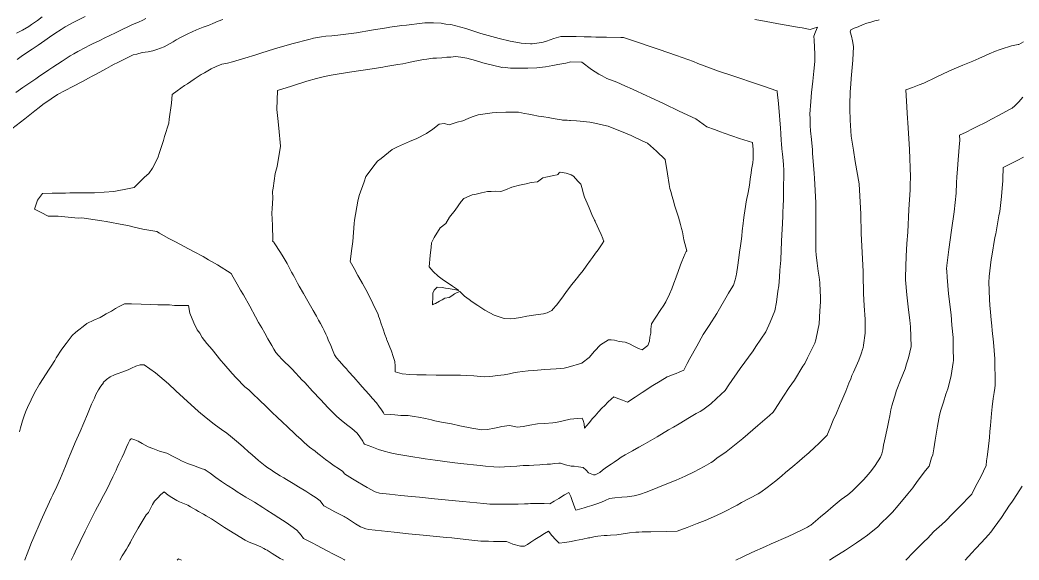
# Model space of a CAD drawing. Header units: inches. Extents: x 11351264 to 11356330, y 6702313 to 6706468.
# Drawn here: x 11355292 to 11355952, y 6702313 to 6702670 of the extents above; entities that cross this region are included whole.
import ezdxf

# ---------------------------------------------------------------- set-up
doc = ezdxf.new("R2010")
doc.units = ezdxf.units.IN
doc.header["$MEASUREMENT"] = 0
doc.layers.add('Shumate_Contours_clip1', color=7, linetype='Continuous', lineweight=0)

msp = doc.modelspace()

# ---------------------------------------------------------------- linework, layer by layer
at = {"layer": 'Shumate_Contours_clip1'}
for points, elevation in [([(11355286.64, 6702597.9), (11355292.38, 6702602.31), (11355295.15, 6702604.43), (11355301.77, 6702609.72), (11355304.8, 6702612.08), (11355307.14, 6702613.86), (11355312.64, 6702617.6), (11355316.91, 6702620.48), (11355321.98, 6702623.19), (11355327.04, 6702625.88), (11355333.29, 6702629.26), (11355337.21, 6702631.38), (11355339.75, 6702632.74), (11355341.85, 6702633.87), (11355344.7, 6702635.4), (11355349.19, 6702637.81), (11355352.22, 6702639.45), (11355354.29, 6702640.57), (11355356.17, 6702641.52), (11355360.75, 6702643.73), (11355366.85, 6702646.67), (11355369.24, 6702647.28), (11355372.84, 6702648.22), (11355376.67, 6702648.79), (11355379.81, 6702649.48), (11355382.42, 6702650.23), (11355387.26, 6702652.04), (11355393.2, 6702655.44), (11355395.11, 6702656.56), (11355399.06, 6702658.62), (11355402.84, 6702660.63), (11355408.7, 6702663.31), (11355410.86, 6702664.17), (11355413.02, 6702664.97), (11355416.41, 6702666.23), (11355417.35, 6702666.61), (11355419.52, 6702667.51), (11355422.91, 6702668.92), (11355426.01, 6702670.03)], 1392), ([(11355289.39, 6702621.83), (11355293.89, 6702625.14), (11355302.54, 6702631), (11355304.37, 6702632.24), (11355311.15, 6702636.89), (11355313.67, 6702638.58), (11355319.9, 6702642.65), (11355325.28, 6702646.06), (11355327.52, 6702647.34), (11355330.21, 6702648.9), (11355335.24, 6702651.59), (11355337.77, 6702652.87), (11355339.99, 6702653.95), (11355344.73, 6702656.25), (11355348.04, 6702657.9), (11355351, 6702659.35), (11355355.57, 6702661.56), (11355357.74, 6702662.6), (11355360.5, 6702663.92), (11355362.87, 6702665.05), (11355366.34, 6702666.7), (11355370.25, 6702668.43), (11355373.13, 6702669.71), (11355375.26, 6702670.66)], 1390), ([(11355289.74, 6702661.04), (11355293.64, 6702663.13), (11355297.82, 6702665.39), (11355299.6, 6702666.69), (11355303.63, 6702669.52), (11355306.79, 6702671.86)], 1386), ([(11355290.1, 6702643.71), (11355292.86, 6702645.59), (11355297.01, 6702648.43), (11355300.15, 6702650.53), (11355303.98, 6702653.13), (11355308.51, 6702656.26), (11355311.57, 6702658.33), (11355315.15, 6702660.77), (11355319.29, 6702663.5), (11355321.81, 6702665.21), (11355327.69, 6702668.43), (11355329.85, 6702669.51), (11355335.02, 6702672.11)], 1388), ([(11355777.52, 6702670.13), (11355781.4, 6702669.34), (11355788.55, 6702668.16), (11355795.49, 6702666.74), (11355798.2, 6702666.33), (11355805.71, 6702664.99), (11355808.74, 6702664.51), (11355813.9, 6702663.57), (11355816.07, 6702664.2), (11355818.94, 6702665.02), (11355817.58, 6702661.88), (11355816.33, 6702659.01), (11355816.59, 6702656.39), (11355816.87, 6702651.84), (11355817.09, 6702647.26), (11355817.05, 6702642.46), (11355816.39, 6702635.97), (11355815.8, 6702629.28), (11355814.88, 6702621.97), (11355814.42, 6702615.99), (11355813.85, 6702607.64), (11355813.98, 6702604.75), (11355814.08, 6702600.06), (11355814.32, 6702596.55), (11355814.83, 6702590.89), (11355815.44, 6702584.02), (11355815.63, 6702581.74), (11355816.64, 6702568.45), (11355816.85, 6702565.37), (11355817.68, 6702548.96), (11355817.8, 6702530.13), (11355817.83, 6702517.4), (11355818.07, 6702514.78), (11355818.64, 6702509.22), (11355819.27, 6702503.96), (11355819.88, 6702500), (11355820.42, 6702496.44), (11355820.66, 6702490.48), (11355820.89, 6702487.18), (11355820.83, 6702483.66), (11355820.42, 6702477.69), (11355819.94, 6702469.24), (11355819.03, 6702464.96), (11355817.68, 6702458.48), (11355817.12, 6702456.39), (11355812.29, 6702446.78), (11355810.4, 6702443.01), (11355809.15, 6702441.16), (11355803.57, 6702432.04), (11355800.21, 6702427.06), (11355796.49, 6702421.49), (11355790.85, 6702412.72), (11355789.66, 6702410.84), (11355787.21, 6702408.69), (11355779.47, 6702402), (11355769.57, 6702393.37), (11355758.5, 6702384.57), (11355752.42, 6702380.37), (11355749.72, 6702378.32), (11355748.7, 6702377.7), (11355744.08, 6702375.03), (11355737.45, 6702371.42), (11355731.39, 6702368.59), (11355725.57, 6702366), (11355716.02, 6702362.16), (11355713.48, 6702361.16), (11355706.23, 6702358.33), (11355701.36, 6702356.37), (11355697.69, 6702355.52), (11355693.17, 6702354.9), (11355689.5, 6702354.63), (11355684.95, 6702354.25), (11355681.41, 6702353.81), (11355678.49, 6702352.51), (11355676.19, 6702351.31), (11355673.02, 6702350.24), (11355669.82, 6702349.29), (11355666.66, 6702348.3), (11355664.62, 6702347.67), (11355661.68, 6702346.85), (11355660.16, 6702346.39), (11355659.27, 6702346.18), (11355658.63, 6702347.59), (11355656.86, 6702352.41), (11355655.89, 6702355.19), (11355654.58, 6702357.83), (11355651.67, 6702356.21), (11355647.97, 6702353.92), (11355644.95, 6702352.08), (11355641.98, 6702350.26), (11355638.39, 6702350.43), (11355634.7, 6702350.57), (11355632.54, 6702350.54), (11355629.34, 6702350.49), (11355627.66, 6702350.39), (11355625.32, 6702350.3), (11355621.03, 6702350.19), (11355617, 6702350.03), (11355612.78, 6702350.06), (11355607.82, 6702350.1), (11355602.4, 6702350.18), (11355598.39, 6702350.54), (11355584.65, 6702351.76), (11355582.26, 6702352.02), (11355565.95, 6702353.68), (11355555.92, 6702354.76), (11355548.26, 6702355.44), (11355546.06, 6702355.68), (11355543.7, 6702355.88), (11355536.09, 6702356.71), (11355529.53, 6702357.31), (11355526.77, 6702358.21), (11355521.39, 6702360.99), (11355518.77, 6702362.64), (11355515.05, 6702364.94), (11355511.64, 6702366.91), (11355508.12, 6702368.97), (11355506.33, 6702370.02), (11355505.3, 6702371.56), (11355502.52, 6702373.61), (11355499.68, 6702375.47), (11355496.84, 6702377.34), (11355494.44, 6702379.07), (11355494.02, 6702379.39), (11355493.79, 6702379.56), (11355490.55, 6702382.14), (11355488.73, 6702383.6), (11355486.97, 6702384.98), (11355483.39, 6702387.78), (11355479.81, 6702390.83), (11355477.5, 6702392.91), (11355474.67, 6702395.53), (11355472.68, 6702397.45), (11355469.69, 6702400.23), (11355464.49, 6702405.14), (11355462.85, 6702406.64), (11355457.76, 6702411.53), (11355455.55, 6702413.67), (11355449.35, 6702419.67), (11355446.59, 6702422.38), (11355443.23, 6702425.53), (11355440.57, 6702427.65), (11355434.89, 6702433.59), (11355432.16, 6702436.45), (11355426.78, 6702442.65), (11355424.74, 6702444.98), (11355418.9, 6702452.13), (11355415.54, 6702456.12), (11355412.49, 6702460.03), (11355410.85, 6702462.97), (11355409.15, 6702465.28), (11355406.95, 6702469.85), (11355404.29, 6702476.26), (11355403.35, 6702481.31), (11355394.03, 6702481.33), (11355390.74, 6702481.6), (11355383.08, 6702481.7), (11355378.2, 6702481.97), (11355372.12, 6702482.08), (11355365.65, 6702482.32), (11355361.19, 6702482.42), (11355357.61, 6702480.53), (11355355.19, 6702479.19), (11355352.46, 6702477.6), (11355349.09, 6702475.65), (11355347.31, 6702474.64), (11355345.08, 6702473.39), (11355340.78, 6702471.6), (11355336.27, 6702469.42), (11355333.69, 6702467.5), (11355330.95, 6702465.18), (11355328.96, 6702463.54), (11355326.5, 6702461.36), (11355323.82, 6702457.87), (11355322.45, 6702456.18), (11355319.72, 6702452.34), (11355316.04, 6702446.77), (11355314.97, 6702445.03), (11355312.63, 6702441.21), (11355311.44, 6702439.17), (11355308.98, 6702435.45), (11355307.34, 6702433.04), (11355304.94, 6702429.21), (11355301.58, 6702423.64), (11355299.45, 6702419.01), (11355297.09, 6702413.91), (11355296.15, 6702411.86), (11355295.14, 6702409.15), (11355293.75, 6702405.09), (11355292.43, 6702400.43), (11355291.63, 6702397.87)], 1392), ([(11355859.59, 6702669.93), (11355859.01, 6702669.75), (11355856.67, 6702669.13), (11355854.08, 6702668.39), (11355851.48, 6702667.62), (11355848.9, 6702666.82), (11355845.7, 6702665.25), (11355843.01, 6702664.3), (11355840.79, 6702663.25), (11355840.46, 6702661.86), (11355841.29, 6702659.13), (11355842.03, 6702656.1), (11355842.73, 6702652.33), (11355842.09, 6702643.19), (11355841.83, 6702638.35), (11355841.03, 6702631.15), (11355840.89, 6702627.3), (11355840.51, 6702622.27), (11355840.43, 6702619.14), (11355840.28, 6702616.75), (11355840.22, 6702611.17), (11355840.32, 6702603.6), (11355841.08, 6702593.16), (11355842.53, 6702583.81), (11355843.74, 6702576.43), (11355846.36, 6702561.52), (11355847.42, 6702541.66), (11355847.62, 6702528.77), (11355848.24, 6702516.18), (11355848.91, 6702503.64), (11355848.99, 6702500), (11355849.19, 6702490.98), (11355849.2, 6702490.86), (11355849.21, 6702490.75), (11355849.27, 6702489.26), (11355849.67, 6702480.93), (11355850.23, 6702472.25), (11355850.32, 6702462.89), (11355849.27, 6702455.09), (11355849.03, 6702453.34), (11355848.85, 6702452.79), (11355847.75, 6702449.25), (11355846.12, 6702445.2), (11355844.32, 6702441.28), (11355842.56, 6702437.34), (11355841.62, 6702435.07), (11355840.75, 6702432.87), (11355839.61, 6702430.02), (11355837.47, 6702424.68), (11355836.23, 6702421.62), (11355834.87, 6702418.49), (11355833.4, 6702415.03), (11355831.32, 6702410.26), (11355829.27, 6702405.45), (11355827.24, 6702400.59), (11355825.43, 6702396.23), (11355825.14, 6702395.59), (11355821.24, 6702391.67), (11355819.47, 6702389.97), (11355817.18, 6702387.75), (11355813.1, 6702383.98), (11355809.01, 6702380.37), (11355806.84, 6702378.48), (11355802.58, 6702374.97), (11355797.79, 6702370.93), (11355795.2, 6702368.83), (11355791.29, 6702365.53), (11355788.52, 6702363.4), (11355785.68, 6702361.05), (11355781.32, 6702358.11), (11355779.58, 6702356.88), (11355768.71, 6702351.18), (11355765.71, 6702349.49), (11355756.29, 6702344.65), (11355752.23, 6702342.7), (11355744.54, 6702339.35), (11355739.37, 6702337.29), (11355732.66, 6702334.7), (11355726.07, 6702332.22), (11355718.95, 6702332.14), (11355708.7, 6702331.9), (11355702.99, 6702331.76), (11355700.9, 6702331.62), (11355698.82, 6702331.51), (11355694.56, 6702331.16), (11355690.44, 6702330.53), (11355686.24, 6702329.93), (11355682.06, 6702329.65), (11355679.95, 6702329.5), (11355677.88, 6702329.36), (11355673.69, 6702328.86), (11355671.16, 6702328.44), (11355668.53, 6702327.94), (11355667.66, 6702327.87), (11355663.8, 6702327.06), (11355661.37, 6702326.55), (11355658.96, 6702326.02), (11355656.17, 6702325.49), (11355651.89, 6702324.8), (11355648.18, 6702324.36), (11355645.92, 6702326.54), (11355643.27, 6702329.37), (11355641.17, 6702332.35), (11355638.56, 6702330.71), (11355635.47, 6702328.76), (11355632.24, 6702326.69), (11355629.51, 6702324.93), (11355627.29, 6702323.5), (11355625.38, 6702322.26), (11355622.68, 6702322.38), (11355617.69, 6702323.75), (11355615.57, 6702324.66), (11355613.32, 6702325.38), (11355609.04, 6702325.46), (11355604.75, 6702325.53), (11355601.47, 6702325.58), (11355599.01, 6702325.61), (11355596.45, 6702325.76), (11355586.52, 6702326.76), (11355577.3, 6702327.81), (11355573.73, 6702328.18), (11355558.3, 6702329.67), (11355548.71, 6702330.58), (11355539.3, 6702331.53), (11355522.58, 6702333.46), (11355520.43, 6702333.73), (11355516.91, 6702335.11), (11355513.65, 6702337.15), (11355510.43, 6702339.31), (11355507.76, 6702341.01), (11355506.94, 6702341.5), (11355506.14, 6702341.93), (11355504.86, 6702342.62), (11355500.11, 6702345.13), (11355496.48, 6702347.05), (11355492.84, 6702348.97), (11355492.17, 6702349.94), (11355490.36, 6702352.19), (11355487.73, 6702354.16), (11355486.01, 6702355.29), (11355484.09, 6702356.54), (11355480.78, 6702358.61), (11355475.96, 6702361.61), (11355472.4, 6702363.72), (11355468.11, 6702366.29), (11355466.34, 6702367.39), (11355463.97, 6702368.87), (11355461.51, 6702370.28), (11355459.79, 6702371.41), (11355457.9, 6702372.7), (11355455.79, 6702374.13), (11355453.98, 6702375.41), (11355451.76, 6702377.26), (11355449.71, 6702379.02), (11355445.5, 6702382.55), (11355443.08, 6702384.72), (11355439.65, 6702387.65), (11355436.45, 6702390.53), (11355433.79, 6702392.75), (11355429.83, 6702396.11), (11355427.85, 6702397.68), (11355426.05, 6702398.83), (11355420.4, 6702402.84), (11355415.12, 6702407.05), (11355410.02, 6702411.36), (11355400.08, 6702420.38), (11355394.91, 6702425.01), (11355390.19, 6702429.44), (11355381.64, 6702436.71), (11355374.05, 6702442.16), (11355371.37, 6702442.19), (11355368.57, 6702441.25), (11355365.73, 6702439.95), (11355363.56, 6702438.84), (11355359.9, 6702437.52), (11355356.3, 6702436.24), (11355354.4, 6702435.49), (11355351.52, 6702434.09), (11355349.28, 6702432.5), (11355347.07, 6702430.49), (11355347.12, 6702430.27), (11355345.47, 6702427.92), (11355343.88, 6702425.61), (11355342.22, 6702422.5), (11355341.19, 6702420.17), (11355339.37, 6702416.09), (11355336.56, 6702409.42), (11355334.21, 6702403.76), (11355331.83, 6702398.12), (11355329.56, 6702393.2), (11355328.47, 6702390.73), (11355326.93, 6702387.01), (11355325.22, 6702382.94), (11355324.21, 6702380.32), (11355322.04, 6702375.12), (11355318.92, 6702367.27), (11355316.39, 6702361.86), (11355313.66, 6702356.32), (11355312.55, 6702353.94), (11355307, 6702341.51), (11355306.06, 6702339.45), (11355300.53, 6702326.74), (11355299.65, 6702324.79), (11355297.84, 6702320.21), (11355296.8, 6702317.24), (11355295.35, 6702313.39), (11355295.28, 6702313.21)], 1390), ([(11355954.93, 6702655.45), (11355951.86, 6702653.69), (11355951.38, 6702653.58), (11355947.08, 6702652.69), (11355945.62, 6702652.28), (11355941.54, 6702650.9), (11355938.92, 6702649.99), (11355936.31, 6702649.11), (11355932.26, 6702647.42), (11355929.84, 6702646.31), (11355925.39, 6702644.3), (11355921.52, 6702642.47), (11355914.75, 6702639.86), (11355909.08, 6702637.44), (11355905.69, 6702636), (11355897.28, 6702632.04), (11355889, 6702628.06), (11355885.95, 6702626.89), (11355881.54, 6702625.21), (11355877.22, 6702623.56), (11355877.44, 6702619.94), (11355878.36, 6702604.81), (11355878.56, 6702602.12), (11355879.68, 6702584.3), (11355880.32, 6702566.11), (11355880.12, 6702560.96), (11355880.03, 6702557.71), (11355879.28, 6702544.67), (11355878.4, 6702529.65), (11355877.9, 6702522.14), (11355877.48, 6702513.88), (11355877.06, 6702500), (11355877.01, 6702498.24), (11355877.89, 6702488.33), (11355878.54, 6702482.28), (11355878.97, 6702478.47), (11355879.77, 6702471.49), (11355880.27, 6702467.07), (11355880.72, 6702454.23), (11355879.06, 6702446.72), (11355877.7, 6702442.82), (11355876.64, 6702439.47), (11355873.68, 6702431.94), (11355871.24, 6702425.8), (11355870.9, 6702424.69), (11355870.55, 6702423.52), (11355869.65, 6702420.83), (11355868.76, 6702417.89), (11355868.05, 6702415.12), (11355867.35, 6702412.36), (11355866.53, 6702408.5), (11355865.93, 6702405.39), (11355865.08, 6702400.9), (11355863, 6702391.97), (11355862.46, 6702389.05), (11355862.02, 6702386.06), (11355861.28, 6702383.28), (11355860.54, 6702381.18), (11355856.98, 6702375.56), (11355854.41, 6702372.31), (11355852.47, 6702369.84), (11355849.33, 6702366.1), (11355846.96, 6702363.85), (11355841.69, 6702358.6), (11355838.79, 6702356.27), (11355834.43, 6702353.07), (11355829.3, 6702348.73), (11355824.14, 6702344.42), (11355821.09, 6702341.87), (11355818.98, 6702340.11), (11355814.4, 6702336.29), (11355813.58, 6702335.73), (11355812.26, 6702334.96), (11355808.36, 6702332.99), (11355799.49, 6702328.8), (11355788.14, 6702323.85), (11355784.44, 6702322.13), (11355775.53, 6702318.27), (11355769.53, 6702315.38), (11355764.85, 6702313.21)], 1388), ([(11355954.38, 6702618.89), (11355951.88, 6702615.69), (11355949.23, 6702613.06), (11355947.37, 6702611.61), (11355945.73, 6702610.75), (11355938.79, 6702606.89), (11355933.78, 6702604.24), (11355930.16, 6702602.35), (11355923.91, 6702599.16), (11355921.31, 6702597.86), (11355916.98, 6702595.65), (11355912.69, 6702593.82), (11355912.89, 6702590.32), (11355912.46, 6702585.69), (11355911.98, 6702580.01), (11355911.77, 6702577.59), (11355911.47, 6702574.31), (11355911.06, 6702568.64), (11355910.92, 6702566.31), (11355910.76, 6702562.33), (11355910.41, 6702555.5), (11355909.08, 6702543.08), (11355907.37, 6702530.95), (11355905.65, 6702518.31), (11355904.21, 6702507.67), (11355904.1, 6702505.45), (11355904.27, 6702503.97), (11355904.58, 6702500), (11355905.43, 6702488.99), (11355907.03, 6702475.15), (11355907.67, 6702468.21), (11355908.41, 6702460.12), (11355908.54, 6702453.43), (11355908.63, 6702444.47), (11355908.56, 6702444.03), (11355908.51, 6702443.65), (11355907.22, 6702435.07), (11355905.77, 6702429.54), (11355904.83, 6702426.16), (11355903.68, 6702422.68), (11355901.96, 6702417.53), (11355900.35, 6702412.23), (11355899.33, 6702408.76), (11355898.11, 6702401.49), (11355896.59, 6702392.32), (11355895.7, 6702386.61), (11355895.01, 6702382.69), (11355894.25, 6702380.6), (11355892.65, 6702375.15), (11355890.2, 6702372.4), (11355884.77, 6702365.06), (11355881.72, 6702360.96), (11355878.61, 6702356.8), (11355872.22, 6702349.23), (11355868.34, 6702344.88), (11355865.66, 6702342.13), (11355860.75, 6702337.29), (11355858.88, 6702335.41), (11355858.37, 6702334.97), (11355857.6, 6702334.29), (11355851.86, 6702329.58), (11355848.17, 6702326.89), (11355844.7, 6702324.5), (11355837.24, 6702319.78), (11355829.77, 6702315.09), (11355826.67, 6702313.21)], 1386), ([(11355954.99, 6702579.09), (11355950.65, 6702576.97), (11355946.3, 6702574.72), (11355941.48, 6702572.28), (11355941.4, 6702570.23), (11355941.31, 6702566.85), (11355941.16, 6702563.64), (11355940.89, 6702558.7), (11355940.44, 6702553.31), (11355939.17, 6702543.31), (11355938.68, 6702540.51), (11355936.57, 6702528.61), (11355936.08, 6702526.09), (11355933.95, 6702513.89), (11355933.58, 6702511.64), (11355932.34, 6702500.3), (11355932.32, 6702500), (11355932.06, 6702496.85), (11355932.55, 6702485.26), (11355932.63, 6702481.57), (11355933.06, 6702476.86), (11355933.49, 6702471.81), (11355933.91, 6702467.76), (11355934.26, 6702464.73), (11355935.11, 6702457.05), (11355935.95, 6702446.03), (11355935.95, 6702440.62), (11355936.1, 6702434.87), (11355936.14, 6702431.64), (11355936.19, 6702428.66), (11355935.91, 6702426.67), (11355935.43, 6702423.73), (11355934.87, 6702419.93), (11355934.19, 6702414.42), (11355933.75, 6702409.91), (11355933.5, 6702407.32), (11355933.17, 6702401.95), (11355932.73, 6702398.08), (11355932.4, 6702394.15), (11355931.47, 6702386.39), (11355930.92, 6702381.26), (11355930.52, 6702378.63), (11355930.19, 6702375.58), (11355926.79, 6702368.03), (11355923.27, 6702361.69), (11355920.68, 6702356.63), (11355918.65, 6702354.54), (11355914.36, 6702350.13), (11355909.81, 6702345.47), (11355908.04, 6702343.64), (11355903.59, 6702339.1), (11355900.9, 6702336.64), (11355895.76, 6702331.97), (11355891.41, 6702327.45), (11355889.27, 6702325.4), (11355884.93, 6702321.12), (11355882.25, 6702318.42), (11355877.09, 6702313.21)], 1384), ([(11355506.69, 6702313.21), (11355506.33, 6702313.37), (11355503.93, 6702314.55), (11355501.81, 6702315.75), (11355498.63, 6702317.39), (11355495.44, 6702319.04), (11355491.73, 6702321.14), (11355487.84, 6702323.02), (11355485.57, 6702324.32), (11355483.2, 6702325.49), (11355479.24, 6702327.43), (11355477.71, 6702329.53), (11355476.41, 6702331.19), (11355474.97, 6702332.82), (11355471.01, 6702335.81), (11355467.97, 6702337.88), (11355463.06, 6702341.05), (11355459.25, 6702343.52), (11355455.15, 6702346.08), (11355452.54, 6702347.85), (11355446.88, 6702351.32), (11355441.21, 6702354.77), (11355435.54, 6702358.26), (11355433.67, 6702359.47), (11355429.6, 6702362.09), (11355429.14, 6702362.37), (11355425.24, 6702365.04), (11355421.42, 6702367.77), (11355417.61, 6702370.49), (11355414.34, 6702372.78), (11355414.08, 6702372.92), (11355412.42, 6702373.52), (11355409.63, 6702374.52), (11355406.76, 6702375.51), (11355402.76, 6702376.95), (11355398.65, 6702378.78), (11355396.65, 6702379.87), (11355393.75, 6702381.34), (11355389.1, 6702383.79), (11355386.73, 6702384.52), (11355384.25, 6702385.12), (11355381.01, 6702386.29), (11355379.75, 6702386.85), (11355376.7, 6702388.04), (11355372.85, 6702390.22), (11355370.1, 6702391.69), (11355367.93, 6702392.56), (11355365.83, 6702393.14), (11355365.43, 6702393.28), (11355365.22, 6702393.27), (11355364.95, 6702392.86), (11355364.65, 6702392.35), (11355363.61, 6702390.11), (11355362.52, 6702387.75), (11355360.82, 6702384.01), (11355359.54, 6702381.22), (11355358.73, 6702379.45), (11355357.42, 6702376.68), (11355356.28, 6702374.26), (11355355.51, 6702372.61), (11355354.64, 6702370.74), (11355353.45, 6702368.19), (11355351.42, 6702364.01), (11355349.34, 6702359.85), (11355347.24, 6702355.71), (11355344.58, 6702350.74), (11355341.95, 6702345.9), (11355340, 6702341.97), (11355335.2, 6702332.33), (11355328.52, 6702318.57), (11355327.55, 6702316.53), (11355325.95, 6702313.21)], 1388), ([(11355465.9, 6702313.21), (11355465.88, 6702313.23), (11355464.01, 6702314.31), (11355462.19, 6702315.36), (11355458.74, 6702317.61), (11355455.26, 6702319.73), (11355454.29, 6702320.26), (11355453.2, 6702320.87), (11355451.13, 6702321.86), (11355448.14, 6702323.26), (11355446.25, 6702323.98), (11355443.44, 6702324.98), (11355440.88, 6702326.38), (11355433.98, 6702330.54), (11355427.16, 6702334.77), (11355420.44, 6702339.09), (11355418.54, 6702340.33), (11355414.94, 6702342.42), (11355413.17, 6702343.4), (11355409.91, 6702345.33), (11355408.15, 6702346.37), (11355404.76, 6702348.33), (11355402.97, 6702349.39), (11355397.5, 6702351.52), (11355395.7, 6702352.5), (11355392.32, 6702354.44), (11355389.94, 6702356.13), (11355387.34, 6702358.21), (11355384.89, 6702356.33), (11355383.13, 6702354.29), (11355380.88, 6702352.14), (11355379.55, 6702349.79), (11355378.3, 6702347.19), (11355376.92, 6702344.49), (11355375.31, 6702343.13), (11355372.7, 6702338.7), (11355370.14, 6702334.13), (11355367.58, 6702329.54), (11355365.13, 6702325.2), (11355365, 6702324.93), (11355363.54, 6702322.37), (11355362.36, 6702320.45), (11355359.61, 6702315.96), (11355357.92, 6702313.21)], 1386), ([(11355954.08, 6702362.02), (11355948.61, 6702353.41), (11355947.2, 6702351.46), (11355945.65, 6702349.41), (11355940.38, 6702341.29), (11355935.44, 6702334.6), (11355933.43, 6702331.54), (11355931.75, 6702329.77), (11355927.24, 6702324.79), (11355923.3, 6702320.61), (11355920.78, 6702317.86), (11355916.36, 6702313.21)], 1382), ([(11355398.68, 6702313.21), (11355396.74, 6702314.02), (11355395.94, 6702313.21)], 1384)]:
    msp.add_lwpolyline(points, dxfattribs=dict(at, elevation=elevation))
for points, elevation in [([(11355432.9, 6702500), (11355431.46, 6702502.48), (11355422.5, 6702508.03), (11355416.56, 6702511.48), (11355413, 6702513.56), (11355407.15, 6702516.73), (11355403.4, 6702518.71), (11355394.82, 6702523.27), (11355390.03, 6702525.78), (11355384.19, 6702528.99), (11355382.34, 6702530.11), (11355373.2, 6702531.59), (11355367.58, 6702533.07), (11355363.39, 6702533.97), (11355360.66, 6702534.6), (11355348.88, 6702536.75), (11355346.14, 6702537.06), (11355332.84, 6702539.04), (11355330.51, 6702539), (11355317.22, 6702540.32), (11355310.64, 6702540.32), (11355305.98, 6702542.62), (11355301.56, 6702544.82), (11355303.68, 6702550.78), (11355306.83, 6702555.17), (11355313.38, 6702555.44), (11355322.09, 6702555.34), (11355324.95, 6702555.55), (11355333.95, 6702555.68), (11355341.21, 6702555.71), (11355354.13, 6702556.49), (11355364.07, 6702558.6), (11355367.54, 6702559.14), (11355369.74, 6702561.37), (11355374.36, 6702565.91), (11355377.23, 6702568.51), (11355379.65, 6702572.03), (11355383.2, 6702578.86), (11355384.24, 6702582.21), (11355386.87, 6702590.11), (11355387.55, 6702592.76), (11355390.29, 6702601.66), (11355390.68, 6702604.25), (11355392.18, 6702614.93), (11355392.63, 6702620.54), (11355395.88, 6702622.94), (11355400.78, 6702626.41), (11355402.64, 6702627.65), (11355407.08, 6702630.71), (11355411.78, 6702633.74), (11355413.9, 6702634.9), (11355418.4, 6702637.5), (11355421.54, 6702638.95), (11355425.48, 6702640.61), (11355429.23, 6702641.35), (11355432.33, 6702642.13), (11355440.61, 6702644.63), (11355447.83, 6702646.83), (11355451.18, 6702647.87), (11355460.27, 6702650.65), (11355471.56, 6702653.95), (11355483.83, 6702657.21), (11355485.36, 6702657.6), (11355485.85, 6702657.73), (11355487.18, 6702657.95), (11355491.11, 6702658.67), (11355494.02, 6702659.01), (11355498.04, 6702659.37), (11355502.06, 6702659.7), (11355514.34, 6702661.35), (11355524.24, 6702662.98), (11355534.1, 6702664.66), (11355536.39, 6702664.98), (11355544.21, 6702666.02), (11355547.46, 6702666.35), (11355550.9, 6702666.74), (11355554.21, 6702667.2), (11355559.4, 6702667.81), (11355565.29, 6702667.95), (11355570.2, 6702667.69), (11355573.45, 6702667.05), (11355576.57, 6702666.74), (11355586.65, 6702664.16), (11355593.1, 6702661.93), (11355596.46, 6702660.89), (11355601.23, 6702659.47), (11355608.57, 6702657.63), (11355615.92, 6702655.78), (11355619.56, 6702655.16), (11355623.01, 6702654.54), (11355629.19, 6702653.94), (11355629.75, 6702653.94), (11355630.26, 6702653.97), (11355634.91, 6702654.66), (11355637.61, 6702655.04), (11355639.88, 6702655.73), (11355644.59, 6702657.44), (11355649.39, 6702658.92), (11355656.04, 6702658.8), (11355659.39, 6702658.76), (11355664.7, 6702658.65), (11355669.39, 6702658.59), (11355672.38, 6702658.52), (11355679.4, 6702658.4), (11355688.89, 6702658.13), (11355689.73, 6702658.13), (11355690.78, 6702658.25), (11355701.82, 6702654.4), (11355706.26, 6702652.88), (11355714.36, 6702650.2), (11355725.7, 6702646.37), (11355737, 6702642.28), (11355739.77, 6702641.1), (11355750.03, 6702637.37), (11355752.87, 6702636.29), (11355764.14, 6702632.48), (11355778.53, 6702627.67), (11355783.26, 6702626.04), (11355791.91, 6702623.06), (11355792.26, 6702622.98), (11355792.26, 6702622.78), (11355792.24, 6702622.44), (11355793.19, 6702614.65), (11355793.84, 6702606.55), (11355794.03, 6702603.91), (11355794.36, 6702598.41), (11355794.57, 6702594.72), (11355794.91, 6702590.27), (11355795.05, 6702588), (11355795.37, 6702584.7), (11355795.69, 6702581.16), (11355795.99, 6702579.17), (11355796.47, 6702574.44), (11355796.65, 6702570.45), (11355796.65, 6702567.18), (11355796.45, 6702559.59), (11355796.29, 6702554.59), (11355796.31, 6702552.04), (11355796.18, 6702546.09), (11355796.07, 6702545.12), (11355796.03, 6702544.58), (11355795.99, 6702543.96), (11355795.89, 6702540.23), (11355795.45, 6702531.14), (11355795.31, 6702528.38), (11355794.81, 6702517.99), (11355794.57, 6702511.15), (11355793.98, 6702504.61), (11355793.68, 6702500), (11355793.32, 6702494.27), (11355792.63, 6702490.7), (11355791.86, 6702483.41), (11355790.75, 6702477.77), (11355787.56, 6702470.27), (11355784.65, 6702463.89), (11355778.21, 6702454.2), (11355776.45, 6702451.39), (11355767.87, 6702439.56), (11355760.37, 6702428.89), (11355757.82, 6702425.23), (11355752.15, 6702419.85), (11355748.28, 6702416.37), (11355746.64, 6702414.91), (11355743.16, 6702412.46), (11355741.34, 6702411.35), (11355738.8, 6702409.87), (11355734.37, 6702407.41), (11355727.38, 6702403.19), (11355723.67, 6702400.91), (11355720.46, 6702399.08), (11355712.93, 6702394.47), (11355703.79, 6702389.26), (11355700.79, 6702387.68), (11355696.64, 6702385.34), (11355691.83, 6702382.63), (11355689.13, 6702381.02), (11355687.37, 6702379.87), (11355684.61, 6702377.9), (11355682.5, 6702376.52), (11355679.56, 6702374.51), (11355676.85, 6702372.47), (11355675.15, 6702371.03), (11355671.99, 6702369.47), (11355670.96, 6702369.55), (11355667.61, 6702370.8), (11355665.98, 6702372.63), (11355664.02, 6702374.3), (11355660.93, 6702374.73), (11355658.08, 6702375.23), (11355656.05, 6702375.11), (11355652.43, 6702376.11), (11355648.99, 6702377.17), (11355647.99, 6702377.07), (11355645.14, 6702376.84), (11355642.4, 6702376.59), (11355640.36, 6702376.41), (11355637.48, 6702376.17), (11355635.38, 6702376), (11355631.45, 6702375.79), (11355628.32, 6702375.66), (11355624.51, 6702375.51), (11355622.29, 6702375.39), (11355620.2, 6702375.28), (11355615.73, 6702374.93), (11355612.09, 6702374.64), (11355608.5, 6702374.55), (11355604.94, 6702374.64), (11355599.64, 6702375.26), (11355595.96, 6702375.59), (11355583.14, 6702377.02), (11355577.56, 6702377.65), (11355566.25, 6702379.15), (11355559.66, 6702380.05), (11355548.91, 6702381.7), (11355542.24, 6702382.77), (11355538.5, 6702383.59), (11355536, 6702384.17), (11355532.6, 6702385), (11355528.97, 6702386.1), (11355524.39, 6702387.89), (11355519.52, 6702389.8), (11355519.06, 6702390.48), (11355518.43, 6702391.61), (11355516.55, 6702394.58), (11355514.73, 6702396.9), (11355511.32, 6702399.98), (11355507.78, 6702402.74), (11355504.24, 6702405.48), (11355501.31, 6702408.04), (11355500.83, 6702408.46), (11355500.39, 6702408.9), (11355495.72, 6702413.61), (11355490.52, 6702419.14), (11355485.32, 6702424.8), (11355480.13, 6702430.37), (11355478.07, 6702432.5), (11355476.64, 6702433.99), (11355473.85, 6702436.96), (11355471.96, 6702438.93), (11355469.54, 6702441.39), (11355467.07, 6702443.82), (11355465.28, 6702445.67), (11355462.9, 6702448.2), (11355461.12, 6702450.22), (11355459.67, 6702452.49), (11355458.38, 6702454.77), (11355457.08, 6702457.05), (11355455.75, 6702459.33), (11355453.74, 6702462.93), (11355451.71, 6702466.53), (11355449.68, 6702470.12), (11355447.65, 6702473.71), (11355443.81, 6702480.82), (11355439.69, 6702488.19), (11355437.78, 6702491.39), (11355435.61, 6702495.36)], 1394), ([(11355473.31, 6702500), (11355472.49, 6702501.5), (11355471.5, 6702503.36), (11355468.47, 6702508.95), (11355465.97, 6702513.37), (11355464.22, 6702516.26), (11355460.06, 6702522.63), (11355459.74, 6702523.1), (11355459.61, 6702523.3), (11355458.85, 6702523.75), (11355458.99, 6702524.49), (11355458.75, 6702534.3), (11355458.49, 6702542.31), (11355458.54, 6702545.38), (11355458.97, 6702552.19), (11355458.9, 6702556.63), (11355459.28, 6702558.79), (11355460.72, 6702568.34), (11355461.85, 6702572.93), (11355464.12, 6702586.47), (11355463.08, 6702598.33), (11355462.42, 6702604.76), (11355461.67, 6702610.76), (11355462.23, 6702623.23), (11355471.4, 6702626.11), (11355481.47, 6702629.32), (11355487.94, 6702631.06), (11355493.23, 6702632.5), (11355497.53, 6702633.28), (11355500.18, 6702633.73), (11355509.68, 6702635.22), (11355517.19, 6702636.41), (11355521.81, 6702637.13), (11355531.71, 6702638.68), (11355533.76, 6702639.04), (11355541.59, 6702640.34), (11355544.88, 6702640.87), (11355548.88, 6702641.71), (11355551.69, 6702642.29), (11355555.35, 6702643.07), (11355558.5, 6702643.69), (11355560.71, 6702644), (11355564.77, 6702644.49), (11355567.11, 6702644.56), (11355570.74, 6702644.83), (11355573.95, 6702645.19), (11355576.74, 6702645.29), (11355579.65, 6702645.59), (11355583.24, 6702645.19), (11355587.23, 6702644.45), (11355593.01, 6702642.99), (11355597.87, 6702641.54), (11355600.49, 6702640.82), (11355605.02, 6702639.62), (11355609.59, 6702638.64), (11355610.3, 6702638.48), (11355610.85, 6702638.52), (11355616.03, 6702638.01), (11355619.77, 6702637.86), (11355621.86, 6702637.88), (11355627.61, 6702638.05), (11355633.36, 6702638.27), (11355639.24, 6702638.9), (11355643.97, 6702639.71), (11355647.39, 6702640.38), (11355652.5, 6702641.25), (11355656, 6702642.03), (11355663.23, 6702641.92), (11355669.57, 6702637.14), (11355674.49, 6702634.05), (11355676.7, 6702632.83), (11355679.67, 6702631.23), (11355686.27, 6702628.63), (11355691.61, 6702626.32), (11355696.73, 6702624.15), (11355706.16, 6702619.76), (11355708, 6702618.89), (11355717.53, 6702614.48), (11355727.37, 6702609.62), (11355738.38, 6702604.42), (11355745.76, 6702599.33), (11355750.83, 6702597.55), (11355754.72, 6702595.97), (11355757.16, 6702595.02), (11355762.3, 6702593.31), (11355767.41, 6702591.6), (11355770.27, 6702590.71), (11355775.88, 6702588.87), (11355776.29, 6702584.25), (11355776.38, 6702578.09), (11355776.08, 6702575.39), (11355775.35, 6702571.03), (11355775.02, 6702568.61), (11355774.46, 6702564.8), (11355774.17, 6702562.52), (11355773.68, 6702559.28), (11355772.74, 6702554.84), (11355772.1, 6702552), (11355771.71, 6702549.61), (11355771.27, 6702546.62), (11355770.43, 6702540.97), (11355769.97, 6702537.6), (11355769.67, 6702535.32), (11355769.1, 6702530.56), (11355768.78, 6702527.01), (11355768.33, 6702523.66), (11355768.02, 6702520.75), (11355767.36, 6702516.48), (11355767.1, 6702514.38), (11355766.13, 6702507.98), (11355765.3, 6702501.96), (11355765.21, 6702501.13), (11355764.91, 6702500), (11355764.43, 6702498.21), (11355763.27, 6702494.77), (11355761.74, 6702492.3), (11355759.97, 6702489.46), (11355752.45, 6702476.01), (11355747.3, 6702468.09), (11355743.41, 6702462.12), (11355739.09, 6702454.4), (11355734.53, 6702446.2), (11355732.71, 6702442.88), (11355731.63, 6702440.84), (11355730.49, 6702438.57), (11355727.52, 6702437.27), (11355725.44, 6702436.44), (11355723.48, 6702435.62), (11355720.91, 6702434.63), (11355719.49, 6702434.26), (11355714.82, 6702431.28), (11355710.15, 6702428.34), (11355703, 6702423.77), (11355698.49, 6702420.83), (11355693.37, 6702417.49), (11355689.98, 6702418.8), (11355685.94, 6702420.38), (11355684.37, 6702421.06), (11355682.68, 6702419.61), (11355680.44, 6702417.39), (11355678.27, 6702415.29), (11355676.45, 6702413.44), (11355674.16, 6702411.08), (11355671.9, 6702408.5), (11355670.29, 6702406.65), (11355667.91, 6702403.86), (11355664.96, 6702400.34), (11355664.7, 6702403.06), (11355664.13, 6702405.41), (11355663.43, 6702406.84), (11355660.26, 6702406.6), (11355655.54, 6702406.28), (11355650.75, 6702405.13), (11355645.96, 6702404.02), (11355643.97, 6702403.73), (11355638.59, 6702403.25), (11355633.9, 6702403.03), (11355628.88, 6702402.27), (11355624.35, 6702401.33), (11355620.36, 6702400.83), (11355617.64, 6702401.52), (11355615.33, 6702402.11), (11355610.44, 6702401.27), (11355607.62, 6702400.66), (11355605.51, 6702400.27), (11355600.94, 6702399.39), (11355597.12, 6702399.19), (11355590.41, 6702400.34), (11355582.56, 6702401.91), (11355576.99, 6702403.1), (11355573.16, 6702403.81), (11355570.41, 6702404.32), (11355566.09, 6702405.19), (11355563.81, 6702405.66), (11355559.97, 6702406.54), (11355555.32, 6702407.51), (11355552.5, 6702408), (11355548.53, 6702408.61), (11355543.53, 6702408.67), (11355539.65, 6702409.03), (11355536.67, 6702409.25), (11355532.72, 6702409.58), (11355532.16, 6702410.4), (11355530.95, 6702412.27), (11355529.09, 6702414.88), (11355527.48, 6702417.03), (11355524.97, 6702419.93), (11355522.51, 6702422.72), (11355518.12, 6702427.59), (11355516.7, 6702429.18), (11355512.49, 6702433.93), (11355509.1, 6702437.75), (11355507.63, 6702439.36), (11355505.97, 6702441.21), (11355503.07, 6702444.43), (11355501.2, 6702446.61), (11355499.7, 6702448.63), (11355498.42, 6702451.92), (11355497.42, 6702454.79), (11355495.71, 6702458.55), (11355494.89, 6702460.5), (11355494.07, 6702462.35), (11355492.98, 6702464.75), (11355492.01, 6702466.57), (11355490.49, 6702469.4), (11355489.31, 6702471.53), (11355487.82, 6702474.21), (11355485.65, 6702478.04), (11355482.15, 6702484.09), (11355479.3, 6702489.25), (11355476.55, 6702494.07), (11355475.45, 6702496.06)], 1396), ([(11355515.92, 6702500), (11355515.32, 6702501.05), (11355512.84, 6702505.67), (11355510.23, 6702510.32), (11355511.26, 6702518.84), (11355511.85, 6702523.62), (11355512.84, 6702535.41), (11355513.09, 6702537.65), (11355515.17, 6702550.21), (11355516.06, 6702553.78), (11355519.33, 6702562.84), (11355520.55, 6702566.35), (11355526.58, 6702574.49), (11355528.15, 6702576.53), (11355530.64, 6702578.41), (11355537.99, 6702584.22), (11355541.44, 6702586.1), (11355549.31, 6702589.45), (11355554.23, 6702591.54), (11355560.59, 6702594.73), (11355564.72, 6702597.67), (11355568.94, 6702601.05), (11355572.31, 6702601.35), (11355575.5, 6702600.47), (11355580.93, 6702602.23), (11355584.47, 6702603.11), (11355588.03, 6702604.71), (11355590.63, 6702605.85), (11355594.77, 6702607.06), (11355603.97, 6702608.57), (11355606.75, 6702608.59), (11355613.06, 6702608.92), (11355621.33, 6702608.85), (11355625.37, 6702608.1), (11355628.09, 6702607.51), (11355630.31, 6702607.04), (11355634.58, 6702606.37), (11355638.12, 6702605.76), (11355641.01, 6702605.28), (11355644.16, 6702604.7), (11355648.18, 6702604.02), (11355649.67, 6702603.78), (11355650.38, 6702603.69), (11355653.44, 6702603.57), (11355654.94, 6702603.47), (11355655.29, 6702603.43), (11355655.66, 6702603.41), (11355659.57, 6702603.11), (11355661.98, 6702602.87), (11355663.99, 6702602.7), (11355668.4, 6702602.21), (11355672.81, 6702601.38), (11355677.42, 6702600.32), (11355680.52, 6702599.75), (11355684.35, 6702598.23), (11355688.2, 6702596.61), (11355695.78, 6702593.5), (11355703.51, 6702589.82), (11355706.49, 6702588.41), (11355712.55, 6702583.19), (11355718.2, 6702577.62), (11355719.66, 6702568.09), (11355720.8, 6702561.25), (11355721.34, 6702558.51), (11355722.12, 6702555.77), (11355722.7, 6702553.85), (11355723.51, 6702550.97), (11355724.63, 6702546.87), (11355726.11, 6702542.24), (11355726.96, 6702539.59), (11355728.33, 6702534.83), (11355728.98, 6702532.16), (11355729.56, 6702529.79), (11355730.64, 6702524.65), (11355732.44, 6702517.44), (11355732.14, 6702516.8), (11355731.37, 6702515.48), (11355729.17, 6702510.21), (11355728.29, 6702508.03), (11355726.51, 6702503.06), (11355725.43, 6702500.1), (11355725.4, 6702500), (11355723.96, 6702495.94), (11355722.56, 6702492.22), (11355721.15, 6702488.75), (11355718.58, 6702483.6), (11355717.43, 6702481.55), (11355714.94, 6702477.98), (11355712.04, 6702473.56), (11355709.15, 6702469.13), (11355708.69, 6702465.53), (11355708.72, 6702463.02), (11355708.18, 6702460.32), (11355707.84, 6702457.64), (11355706.78, 6702454.87), (11355703.09, 6702452.01), (11355700.53, 6702452.8), (11355697.57, 6702454.44), (11355694.61, 6702455.96), (11355691.74, 6702456.98), (11355687.89, 6702457.44), (11355684.68, 6702458.28), (11355682.58, 6702458.53), (11355680.7, 6702458.53), (11355675.57, 6702455.32), (11355671.48, 6702451.09), (11355667.98, 6702446.85), (11355663.38, 6702443.38), (11355663.28, 6702443.29), (11355663.21, 6702443.26), (11355654.15, 6702440.57), (11355651.49, 6702439.97), (11355646.22, 6702439.4), (11355638.83, 6702438.89), (11355631.49, 6702438.44), (11355627.76, 6702438.02), (11355623.9, 6702437.58), (11355620.71, 6702437.23), (11355618.14, 6702436.69), (11355615.45, 6702436.19), (11355611.94, 6702435.53), (11355607.53, 6702434.93), (11355604.43, 6702434.59), (11355601.93, 6702434.44), (11355598.82, 6702434.22), (11355596.14, 6702434.4), (11355591.76, 6702434.73), (11355587.29, 6702435.09), (11355583.11, 6702435.16), (11355580.6, 6702435.23), (11355576.69, 6702435.18), (11355573.75, 6702435.2), (11355567.02, 6702435.31), (11355560.41, 6702435.42), (11355560.35, 6702435.43), (11355560.23, 6702435.43), (11355559.08, 6702435.44), (11355554.28, 6702435.53), (11355549.59, 6702435.62), (11355544.52, 6702436.19), (11355539.88, 6702437.5), (11355539.98, 6702441.23), (11355539.67, 6702444.18), (11355539.66, 6702444.22), (11355538.64, 6702447.54), (11355537.36, 6702451.12), (11355535.91, 6702454.81), (11355534.44, 6702458.52), (11355534.25, 6702459.02), (11355534.13, 6702459.39), (11355533.12, 6702462.11), (11355531.91, 6702465.63), (11355530.73, 6702469.13), (11355529.47, 6702472.7), (11355528.81, 6702474.3), (11355528.54, 6702475.25), (11355525.12, 6702482.61), (11355523.62, 6702485.77), (11355520.42, 6702491.78), (11355518.29, 6702495.8)], 1398), ([(11355569.14, 6702500), (11355568.37, 6702500.65), (11355565.07, 6702503.64), (11355562.4, 6702506.75), (11355563.07, 6702514.21), (11355563.67, 6702519.7), (11355563.94, 6702522.56), (11355565.66, 6702526.25), (11355569.63, 6702532.5), (11355573.31, 6702535.31), (11355575.78, 6702539.47), (11355579.41, 6702544.29), (11355583.58, 6702550), (11355585.13, 6702551.9), (11355590.73, 6702554.24), (11355593.27, 6702554.84), (11355596.86, 6702555.61), (11355600.85, 6702556.5), (11355603.18, 6702556.45), (11355606.1, 6702556.74), (11355609.71, 6702556.53), (11355612.66, 6702557.65), (11355616.91, 6702559.31), (11355622.06, 6702560.74), (11355626.51, 6702561.67), (11355629.63, 6702562.55), (11355633.79, 6702562.8), (11355637.43, 6702565.48), (11355639.47, 6702566.01), (11355641.56, 6702566.53), (11355644.49, 6702567.12), (11355646.8, 6702567.51), (11355647.41, 6702567.65), (11355648.19, 6702568.83), (11355648.79, 6702569.28), (11355652.8, 6702568.65), (11355656.04, 6702567.61), (11355657.14, 6702566.9), (11355657.69, 6702566.61), (11355660.61, 6702563.44), (11355662.42, 6702561.33), (11355663.48, 6702558.59), (11355664.13, 6702555.67), (11355664.96, 6702552.68), (11355666.68, 6702548.87), (11355668.05, 6702545.65), (11355669.87, 6702541.38), (11355671.36, 6702538.14), (11355671.6, 6702537.61), (11355671.72, 6702537.35), (11355671.79, 6702537.22), (11355671.89, 6702537), (11355672.07, 6702536.61), (11355673.31, 6702533.92), (11355674.45, 6702531.36), (11355675.87, 6702528.1), (11355677.06, 6702525.4), (11355677.11, 6702525.29), (11355677.12, 6702525.27), (11355677.62, 6702523.81), (11355676.63, 6702522.01), (11355675.38, 6702520.09), (11355673.91, 6702518.1), (11355672.18, 6702515.76), (11355670.17, 6702512.92), (11355669, 6702511.24), (11355666.14, 6702507.23), (11355663.97, 6702504.34), (11355660.92, 6702500.6), (11355660.44, 6702500), (11355659.45, 6702498.74), (11355655.62, 6702493.96), (11355652.6, 6702489.77), (11355649.92, 6702486.03), (11355646.49, 6702481.56), (11355644.1, 6702478.74), (11355643.54, 6702478.09), (11355643.31, 6702477.93), (11355640.34, 6702476.47), (11355637.92, 6702475.74), (11355636.1, 6702475.48), (11355634.23, 6702475.23), (11355631.19, 6702474.82), (11355626.93, 6702474.14), (11355622.68, 6702473.4), (11355618.43, 6702472.63), (11355615.83, 6702472.45), (11355611.84, 6702472.65), (11355605.16, 6702474.95), (11355599.16, 6702478.17), (11355594.44, 6702481.24), (11355590.77, 6702483.78), (11355588.75, 6702485.12), (11355585.59, 6702487.51), (11355582.69, 6702490.49), (11355582.38, 6702490.59), (11355578.96, 6702488.9), (11355577.32, 6702487.67), (11355575.52, 6702486.58), (11355572.73, 6702486.07), (11355570.89, 6702485.1), (11355569.08, 6702484.07), (11355566.49, 6702482.68), (11355565.2, 6702482.03), (11355564.48, 6702481.64), (11355564.58, 6702482.98), (11355564.78, 6702486.05), (11355564.72, 6702489.47), (11355565.63, 6702491.28), (11355567.51, 6702493.43), (11355570.82, 6702493.25), (11355573.1, 6702492.74), (11355574.91, 6702492.47), (11355578.82, 6702491.73), (11355582.04, 6702491.16), (11355580.35, 6702492.25), (11355577.81, 6702493.92), (11355574.29, 6702496.38), (11355571.85, 6702498), (11355570.06, 6702499.23)], 1400)]:
    msp.add_lwpolyline(points, close=True, dxfattribs=dict(at, elevation=elevation))

doc.saveas('drawing.dxf')
